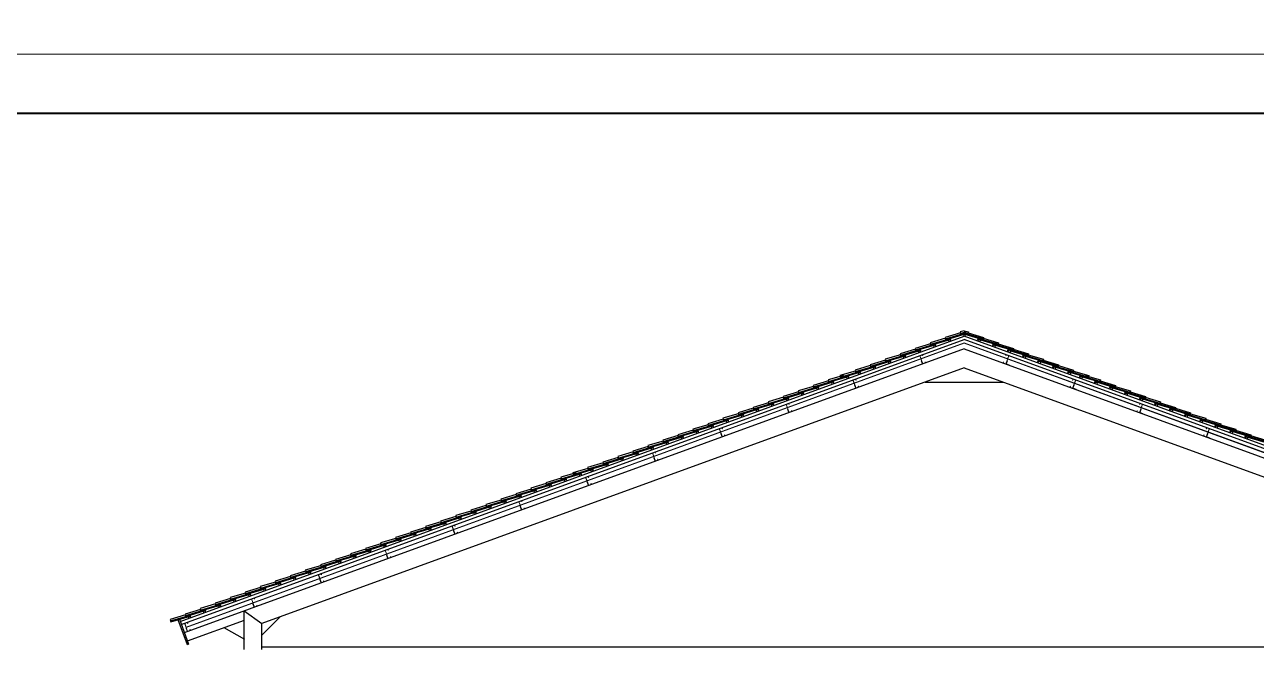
# Model space of a CAD drawing. Header units: inches. Extents: x 249 to 1192, y -18 to 440.
# Drawn here: x 691.68 to 712.46, y 215.46 to 225.99 of the extents above; entities that cross this region are included whole.
import ezdxf
from ezdxf.enums import TextEntityAlignment as Align

# ---------------------------------------------------------------- set-up
doc = ezdxf.new("R2010")
doc.units = ezdxf.units.IN
doc.header["$MEASUREMENT"] = 0
doc.layers.add('ATAP', color=123, linetype='Continuous')
doc.layers.add('KUDA-KUDA', color=165, linetype='Continuous')
for name, color, linetype, lineweight in [('BESI', 201, 'Continuous', 0), ('GRS KOP', 1, 'Continuous', 40), ('KOP', 7, 'Continuous', 20)]:
    doc.layers.add(name, color=color, linetype=linetype, lineweight=lineweight)
doc.styles.get("Standard").update_dxf_attribs({"font": 'arial.ttf'})

# ---------------------------------------------------------------- blocks, each defined once
blk = doc.blocks.new('KOP-ARS')
at = {"layer": 'GRS KOP'}
blk.add_line((83, 54), (1, 54), dxfattribs=at)
at = {"layer": 'KOP'}
blk.add_lwpolyline([(0, 0), (84, 0), (84, 55), (0, 55)], close=True, dxfattribs=at)
for tag, height, p in [('SUKMA', 0.2, (78, 9.9)), ('1:100', 0.25, (81.3, 5.5)), ('1:100', 0.25, (81.3, 4.9)), ('1:100', 0.25, (81.3, 4.3)), ('AR-01', 0.35, (78.15, 2.7)), ('10', 0.35, (81.3, 2.7)), ('2012', 0.35, (81.3, 1.7))]:
    blk.add_attdef(tag, text='', height=height, dxfattribs=at).set_placement(p, align=Align.MIDDLE)
for p in [(73.7, 5.325), (73.7, 4.725), (73.7, 4.125)]:
    blk.add_attdef('-', p, '', height=0.35, dxfattribs=at)
blk = doc.blocks.new('POTONGAN CC')
at = {"layer": 'ATAP'}
for p, q in [((707.216, 220.687), (707.531, 220.781)), ((707.47, 220.779), (707.531, 220.798)), ((707.593, 220.779), (707.531, 220.798)), ((707.847, 220.687), (707.531, 220.781)), ((706.455, 220.41), (706.791, 220.511)), ((706.709, 220.502), (707.044, 220.603)), ((706.963, 220.595), (707.298, 220.695)), ((708.1, 220.595), (707.765, 220.695)), ((708.354, 220.502), (708.019, 220.603)), ((708.608, 220.41), (708.272, 220.511)), ((705.948, 220.226), (706.283, 220.327)), ((706.202, 220.318), (706.537, 220.418)), ((708.861, 220.318), (708.526, 220.418)), ((709.115, 220.226), (708.78, 220.327)), ((705.44, 220.042), (705.776, 220.142)), ((705.694, 220.134), (706.029, 220.234)), ((709.369, 220.134), (709.033, 220.234)), ((709.622, 220.042), (709.287, 220.142)), ((704.735, 219.784), (705.07, 219.885)), ((704.988, 219.876), (705.323, 219.977)), ((705.242, 219.969), (705.577, 220.069)), ((709.821, 219.969), (709.486, 220.069)), ((710.075, 219.876), (709.739, 219.977)), ((710.328, 219.784), (709.993, 219.885)), ((704.227, 219.599), (704.563, 219.7)), ((704.481, 219.692), (704.816, 219.792)), ((710.582, 219.692), (710.247, 219.792)), ((710.836, 219.599), (710.5, 219.7)), ((703.72, 219.415), (704.055, 219.515)), ((703.974, 219.507), (704.309, 219.607)), ((711.089, 219.507), (710.754, 219.607)), ((711.343, 219.415), (711.007, 219.515)), ((703.213, 219.23), (703.548, 219.331)), ((703.466, 219.322), (703.802, 219.423)), ((711.596, 219.322), (711.261, 219.423)), ((711.85, 219.23), (711.515, 219.331)), ((702.452, 218.953), (702.787, 219.054)), ((702.706, 219.046), (703.041, 219.146)), ((702.959, 219.138), (703.295, 219.238)), ((712.104, 219.138), (711.768, 219.238)), ((712.357, 219.046), (712.022, 219.146)), ((712.611, 218.953), (712.276, 219.054)), ((701.945, 218.769), (702.28, 218.869)), ((702.198, 218.861), (702.534, 218.961)), ((701.437, 218.585), (701.772, 218.685)), ((701.691, 218.676), (702.026, 218.777)), ((700.731, 218.327), (701.067, 218.427)), ((700.93, 218.401), (701.265, 218.501)), ((701.184, 218.492), (701.519, 218.592)), ((700.224, 218.142), (700.559, 218.243)), ((700.478, 218.235), (700.813, 218.335)), ((699.717, 217.958), (700.052, 218.058)), ((699.97, 218.05), (700.306, 218.151)), ((700.224, 218.142), (700.441, 218.207)), ((699.209, 217.773), (699.545, 217.874)), ((699.463, 217.866), (699.798, 217.966)), ((698.449, 217.496), (698.784, 217.597)), ((698.702, 217.589), (699.038, 217.689)), ((698.956, 217.681), (699.291, 217.781)), ((697.941, 217.312), (698.277, 217.412)), ((698.195, 217.404), (698.53, 217.504)), ((697.434, 217.127), (697.769, 217.227)), ((697.688, 217.219), (698.023, 217.32)), ((696.927, 216.943), (697.262, 217.043)), ((697.181, 217.035), (697.516, 217.135)), ((696.166, 216.667), (696.501, 216.767)), ((696.419, 216.759), (696.755, 216.859)), ((696.673, 216.851), (697.008, 216.951)), ((695.659, 216.482), (695.994, 216.582)), ((695.912, 216.574), (696.247, 216.675)), ((695.151, 216.297), (695.487, 216.397)), ((695.405, 216.389), (695.74, 216.49)), ((694.644, 216.112), (694.979, 216.213)), ((694.898, 216.204), (695.233, 216.304)), ((694.137, 215.927), (694.472, 216.027)), ((694.391, 216.02), (694.726, 216.12))]:
    blk.add_line(p, q, dxfattribs=at)
for points in [[(694.301, 215.917), (707.531, 220.732)], [(707.467, 220.788), (707.209, 220.711), (707.22, 220.673), (707.531, 220.766)], [(707.531, 220.824), (707.463, 220.803), (707.474, 220.765), (707.531, 220.782)], [(707.531, 220.764), (707.516, 220.759), (707.522, 220.729)], [(707.531, 220.824), (707.6, 220.803), (707.589, 220.765), (707.531, 220.782)], [(707.596, 220.788), (707.854, 220.711), (707.842, 220.673), (707.531, 220.766)], [(707.531, 220.764), (707.547, 220.759), (707.541, 220.729)], [(720.762, 215.917), (707.531, 220.732)], [(694.318, 215.869), (707.531, 220.678)], [(706.706, 220.511), (706.448, 220.434), (706.46, 220.396), (706.785, 220.493), (706.788, 220.484), (706.798, 220.487), (706.791, 220.511)], [(706.96, 220.604), (706.702, 220.526), (706.713, 220.488), (707.039, 220.586), (707.042, 220.576), (707.051, 220.579), (707.044, 220.603)], [(707.214, 220.696), (706.955, 220.619), (706.967, 220.58), (707.293, 220.678), (707.295, 220.668), (707.305, 220.671), (707.298, 220.695)], [(707.052, 220.558), (707.037, 220.584), (707.009, 220.574), (707.015, 220.544)], [(707.306, 220.65), (707.291, 220.676), (707.263, 220.666), (707.268, 220.636)], [(720.744, 215.869), (707.531, 220.678)], [(707.757, 220.65), (707.772, 220.676), (707.8, 220.666), (707.795, 220.636)], [(707.849, 220.696), (708.107, 220.619), (708.096, 220.58), (707.77, 220.678), (707.767, 220.668), (707.758, 220.671), (707.765, 220.695)], [(708.103, 220.604), (708.361, 220.526), (708.35, 220.488), (708.024, 220.586), (708.021, 220.576), (708.011, 220.579), (708.019, 220.603)], [(708.011, 220.558), (708.026, 220.584), (708.054, 220.574), (708.048, 220.544)], [(708.357, 220.511), (708.615, 220.434), (708.603, 220.396), (708.277, 220.493), (708.275, 220.484), (708.265, 220.487), (708.272, 220.511)], [(706.199, 220.327), (705.941, 220.249), (705.952, 220.211), (706.278, 220.308), (706.281, 220.299), (706.29, 220.302), (706.283, 220.326)], [(706.453, 220.419), (706.195, 220.342), (706.206, 220.304), (706.532, 220.401), (706.535, 220.391), (706.544, 220.394), (706.537, 220.418)], [(706.291, 220.281), (706.276, 220.308), (706.248, 220.298), (706.253, 220.268)], [(706.545, 220.373), (706.53, 220.4), (706.502, 220.389), (706.507, 220.359)], [(706.798, 220.465), (706.783, 220.492), (706.755, 220.482), (706.761, 220.452)], [(708.264, 220.465), (708.279, 220.492), (708.308, 220.482), (708.302, 220.452)], [(708.518, 220.373), (708.533, 220.4), (708.561, 220.389), (708.556, 220.359)], [(708.61, 220.419), (708.868, 220.342), (708.857, 220.304), (708.531, 220.401), (708.528, 220.391), (708.519, 220.394), (708.526, 220.418)], [(708.864, 220.327), (709.122, 220.249), (709.111, 220.211), (708.785, 220.308), (708.782, 220.299), (708.772, 220.302), (708.78, 220.326)], [(708.772, 220.281), (708.787, 220.308), (708.815, 220.298), (708.81, 220.268)], [(705.691, 220.143), (705.433, 220.066), (705.445, 220.028), (705.77, 220.125), (705.773, 220.116), (705.783, 220.118), (705.776, 220.142)], [(705.945, 220.235), (705.687, 220.158), (705.698, 220.119), (706.024, 220.217), (706.027, 220.207), (706.037, 220.21), (706.029, 220.234)], [(705.784, 220.097), (705.769, 220.124), (705.74, 220.113), (705.746, 220.084)], [(706.037, 220.189), (706.022, 220.215), (705.994, 220.205), (706, 220.175)], [(709.025, 220.189), (709.04, 220.215), (709.069, 220.205), (709.063, 220.175)], [(709.118, 220.235), (709.376, 220.158), (709.364, 220.119), (709.039, 220.217), (709.036, 220.207), (709.026, 220.21), (709.033, 220.234)], [(709.279, 220.097), (709.294, 220.124), (709.322, 220.113), (709.317, 220.084)], [(709.371, 220.143), (709.63, 220.066), (709.618, 220.028), (709.292, 220.125), (709.29, 220.116), (709.28, 220.118), (709.287, 220.142)], [(704.986, 219.885), (704.727, 219.808), (704.739, 219.77), (705.065, 219.867), (705.067, 219.858), (705.077, 219.861), (705.07, 219.885)], [(705.239, 219.978), (704.981, 219.9), (704.992, 219.862), (705.318, 219.96), (705.321, 219.95), (705.331, 219.953), (705.323, 219.977)], [(705.493, 220.07), (705.235, 219.993), (705.246, 219.954), (705.572, 220.052), (705.575, 220.042), (705.584, 220.045), (705.577, 220.069)], [(705.331, 219.932), (705.316, 219.958), (705.288, 219.948), (705.294, 219.918)], [(705.587, 220.025), (705.572, 220.052), (705.544, 220.042), (705.549, 220.012)], [(709.476, 220.025), (709.491, 220.052), (709.519, 220.042), (709.514, 220.012)], [(709.57, 220.07), (709.828, 219.993), (709.817, 219.954), (709.491, 220.052), (709.488, 220.042), (709.479, 220.045), (709.486, 220.069)], [(709.824, 219.978), (710.082, 219.9), (710.07, 219.862), (709.745, 219.96), (709.742, 219.95), (709.732, 219.953), (709.739, 219.977)], [(709.732, 219.932), (709.747, 219.958), (709.775, 219.948), (709.769, 219.918)], [(710.077, 219.885), (710.335, 219.808), (710.324, 219.77), (709.998, 219.867), (709.995, 219.858), (709.986, 219.861), (709.993, 219.885)], [(704.478, 219.701), (704.22, 219.623), (704.232, 219.585), (704.557, 219.683), (704.56, 219.673), (704.57, 219.676), (704.563, 219.7)], [(704.732, 219.793), (704.474, 219.716), (704.485, 219.677), (704.811, 219.775), (704.814, 219.765), (704.823, 219.768), (704.816, 219.792)], [(704.57, 219.655), (704.555, 219.681), (704.527, 219.671), (704.533, 219.641)], [(704.824, 219.747), (704.809, 219.773), (704.781, 219.763), (704.787, 219.733)], [(705.078, 219.839), (705.063, 219.866), (705.035, 219.856), (705.04, 219.826)], [(709.985, 219.839), (710, 219.866), (710.028, 219.856), (710.023, 219.826)], [(710.331, 219.793), (710.589, 219.716), (710.578, 219.677), (710.252, 219.775), (710.249, 219.765), (710.239, 219.768), (710.247, 219.792)], [(710.239, 219.747), (710.254, 219.773), (710.282, 219.763), (710.276, 219.733)], [(710.492, 219.655), (710.507, 219.681), (710.536, 219.671), (710.53, 219.641)], [(710.585, 219.701), (710.843, 219.623), (710.831, 219.585), (710.505, 219.683), (710.503, 219.673), (710.493, 219.676), (710.5, 219.7)], [(703.971, 219.516), (703.713, 219.439), (703.724, 219.4), (704.05, 219.498), (704.053, 219.488), (704.063, 219.491), (704.055, 219.515)], [(704.225, 219.608), (703.967, 219.531), (703.978, 219.493), (704.304, 219.59), (704.307, 219.581), (704.316, 219.584), (704.309, 219.607)], [(704.063, 219.47), (704.048, 219.496), (704.02, 219.486), (704.026, 219.456)], [(704.317, 219.562), (704.302, 219.589), (704.274, 219.578), (704.279, 219.549)], [(710.746, 219.562), (710.761, 219.589), (710.789, 219.578), (710.784, 219.549)], [(710.838, 219.608), (711.096, 219.531), (711.085, 219.493), (710.759, 219.59), (710.756, 219.581), (710.747, 219.584), (710.754, 219.607)], [(711.092, 219.516), (711.35, 219.439), (711.338, 219.4), (711.013, 219.498), (711.01, 219.488), (711, 219.491), (711.007, 219.515)], [(711, 219.47), (711.015, 219.496), (711.043, 219.486), (711.037, 219.456)], [(703.464, 219.331), (703.206, 219.254), (703.217, 219.216), (703.543, 219.313), (703.546, 219.304), (703.555, 219.307), (703.548, 219.331)], [(703.717, 219.424), (703.459, 219.346), (703.471, 219.308), (703.796, 219.406), (703.799, 219.396), (703.809, 219.399), (703.802, 219.423)], [(703.556, 219.285), (703.541, 219.312), (703.513, 219.302), (703.518, 219.272)], [(703.81, 219.378), (703.795, 219.404), (703.766, 219.394), (703.772, 219.364)], [(711.253, 219.378), (711.268, 219.404), (711.296, 219.394), (711.291, 219.364)], [(711.345, 219.424), (711.604, 219.346), (711.592, 219.308), (711.266, 219.406), (711.263, 219.396), (711.254, 219.399), (711.261, 219.423)], [(711.507, 219.285), (711.522, 219.312), (711.55, 219.302), (711.544, 219.272)], [(711.599, 219.331), (711.857, 219.254), (711.846, 219.216), (711.52, 219.313), (711.517, 219.304), (711.508, 219.307), (711.515, 219.331)], [(702.703, 219.054), (702.445, 218.977), (702.456, 218.939), (702.782, 219.036), (702.785, 219.027), (702.794, 219.03), (702.787, 219.054)], [(702.957, 219.147), (702.698, 219.07), (702.71, 219.031), (703.036, 219.129), (703.038, 219.119), (703.048, 219.122), (703.041, 219.146)], [(703.21, 219.239), (702.952, 219.162), (702.964, 219.123), (703.289, 219.221), (703.292, 219.211), (703.302, 219.214), (703.295, 219.238)], [(703.049, 219.101), (703.034, 219.127), (703.006, 219.117), (703.011, 219.087)], [(703.302, 219.193), (703.287, 219.22), (703.259, 219.209), (703.265, 219.179)], [(711.76, 219.193), (711.775, 219.22), (711.804, 219.209), (711.798, 219.179)], [(711.853, 219.239), (712.111, 219.162), (712.099, 219.123), (711.774, 219.221), (711.771, 219.211), (711.761, 219.214), (711.768, 219.238)], [(712.014, 219.101), (712.029, 219.127), (712.057, 219.117), (712.052, 219.087)], [(712.106, 219.147), (712.364, 219.07), (712.353, 219.031), (712.027, 219.129), (712.024, 219.119), (712.015, 219.122), (712.022, 219.146)], [(712.36, 219.054), (712.618, 218.977), (712.607, 218.939), (712.281, 219.036), (712.278, 219.027), (712.268, 219.03), (712.276, 219.054)], [(702.196, 218.87), (701.938, 218.793), (701.949, 218.754), (702.275, 218.852), (702.278, 218.842), (702.287, 218.845), (702.28, 218.869)], [(702.449, 218.962), (702.191, 218.885), (702.203, 218.847), (702.528, 218.944), (702.531, 218.934), (702.541, 218.937), (702.534, 218.961)], [(702.288, 218.824), (702.273, 218.85), (702.245, 218.84), (702.25, 218.81)], [(702.542, 218.916), (702.527, 218.943), (702.498, 218.932), (702.504, 218.902)], [(702.795, 219.008), (702.78, 219.035), (702.752, 219.025), (702.758, 218.995)], [(712.268, 219.008), (712.283, 219.035), (712.311, 219.025), (712.305, 218.995)], [(701.688, 218.685), (701.43, 218.608), (701.442, 218.569), (701.767, 218.667), (701.77, 218.657), (701.78, 218.66), (701.773, 218.684)], [(701.942, 218.778), (701.684, 218.7), (701.695, 218.662), (702.021, 218.759), (702.024, 218.75), (702.034, 218.753), (702.026, 218.777)], [(701.78, 218.64), (701.765, 218.666), (701.737, 218.656), (701.743, 218.626)], [(702.034, 218.732), (702.019, 218.758), (701.991, 218.748), (701.997, 218.718)], [(700.982, 218.428), (700.724, 218.351), (700.736, 218.313), (701.061, 218.41), (701.064, 218.401), (701.074, 218.404), (701.067, 218.427)], [(701.181, 218.502), (700.923, 218.424), (700.934, 218.386), (701.26, 218.484), (701.263, 218.474), (701.272, 218.477), (701.265, 218.501)], [(701.435, 218.593), (701.176, 218.516), (701.188, 218.478), (701.514, 218.575), (701.517, 218.566), (701.526, 218.569), (701.519, 218.592)], [(701.273, 218.456), (701.258, 218.482), (701.23, 218.472), (701.235, 218.442)], [(701.527, 218.547), (701.512, 218.574), (701.484, 218.564), (701.489, 218.534)], [(700.475, 218.244), (700.217, 218.166), (700.228, 218.128), (700.45, 218.194)], [(700.475, 218.244), (700.217, 218.166), (700.228, 218.128), (700.554, 218.226), (700.557, 218.216), (700.566, 218.219), (700.559, 218.243)], [(700.729, 218.336), (700.47, 218.259), (700.482, 218.22), (700.808, 218.318), (700.81, 218.308), (700.82, 218.311), (700.813, 218.335)], [(700.567, 218.198), (700.552, 218.224), (700.524, 218.214), (700.53, 218.184)], [(700.821, 218.29), (700.806, 218.316), (700.778, 218.306), (700.783, 218.276)], [(701.074, 218.382), (701.059, 218.409), (701.031, 218.398), (701.037, 218.369)], [(699.968, 218.059), (699.71, 217.982), (699.721, 217.943), (700.047, 218.041), (700.05, 218.031), (700.059, 218.034), (700.052, 218.058)], [(700.221, 218.151), (699.963, 218.074), (699.975, 218.036), (700.3, 218.133), (700.303, 218.124), (700.313, 218.127), (700.306, 218.151)], [(700.06, 218.013), (700.045, 218.04), (700.017, 218.029), (700.022, 217.999)], [(700.314, 218.105), (700.299, 218.132), (700.27, 218.122), (700.276, 218.092)], [(699.46, 217.874), (699.202, 217.797), (699.214, 217.759), (699.54, 217.856), (699.542, 217.847), (699.552, 217.85), (699.545, 217.874)], [(699.714, 217.967), (699.456, 217.89), (699.467, 217.851), (699.793, 217.949), (699.796, 217.939), (699.806, 217.942), (699.798, 217.966)], [(699.553, 217.828), (699.538, 217.855), (699.509, 217.845), (699.515, 217.815)], [(699.806, 217.921), (699.791, 217.947), (699.763, 217.937), (699.769, 217.907)], [(698.7, 217.598), (698.441, 217.52), (698.453, 217.482), (698.779, 217.579), (698.782, 217.57), (698.791, 217.573), (698.784, 217.597)], [(698.953, 217.69), (698.695, 217.613), (698.707, 217.574), (699.032, 217.672), (699.035, 217.662), (699.045, 217.665), (699.038, 217.689)], [(699.207, 217.782), (698.949, 217.705), (698.96, 217.667), (699.286, 217.764), (699.289, 217.754), (699.298, 217.757), (699.291, 217.781)], [(699.045, 217.644), (699.03, 217.67), (699.002, 217.66), (699.008, 217.63)], [(699.299, 217.736), (699.284, 217.763), (699.256, 217.752), (699.261, 217.722)], [(698.192, 217.413), (697.934, 217.336), (697.946, 217.297), (698.271, 217.395), (698.274, 217.385), (698.284, 217.388), (698.277, 217.412)], [(698.446, 217.505), (698.188, 217.428), (698.199, 217.39), (698.525, 217.487), (698.528, 217.478), (698.537, 217.48), (698.53, 217.504)], [(698.285, 217.367), (698.27, 217.393), (698.241, 217.383), (698.247, 217.353)], [(698.538, 217.459), (698.523, 217.486), (698.495, 217.475), (698.501, 217.446)], [(698.792, 217.552), (698.777, 217.578), (698.749, 217.568), (698.754, 217.538)], [(697.685, 217.228), (697.427, 217.151), (697.438, 217.113), (697.764, 217.21), (697.767, 217.201), (697.777, 217.203), (697.769, 217.227)], [(697.939, 217.321), (697.681, 217.243), (697.692, 217.205), (698.018, 217.303), (698.021, 217.293), (698.03, 217.296), (698.023, 217.32)], [(697.777, 217.182), (697.762, 217.209), (697.734, 217.198), (697.74, 217.169)], [(698.031, 217.275), (698.016, 217.301), (697.988, 217.291), (697.993, 217.261)], [(697.178, 217.043), (696.92, 216.966), (696.931, 216.928), (697.257, 217.025), (697.26, 217.016), (697.269, 217.019), (697.262, 217.043)], [(697.432, 217.136), (697.173, 217.059), (697.185, 217.02), (697.511, 217.118), (697.513, 217.108), (697.523, 217.111), (697.516, 217.135)], [(697.27, 216.998), (697.255, 217.025), (697.227, 217.014), (697.232, 216.985)], [(697.524, 217.09), (697.509, 217.116), (697.481, 217.106), (697.486, 217.076)], [(696.417, 216.768), (696.158, 216.691), (696.17, 216.653), (696.496, 216.75), (696.498, 216.741), (696.508, 216.744), (696.501, 216.767)], [(696.67, 216.86), (696.412, 216.783), (696.424, 216.745), (696.749, 216.842), (696.752, 216.832), (696.762, 216.835), (696.755, 216.859)], [(696.924, 216.952), (696.666, 216.875), (696.677, 216.836), (697.003, 216.934), (697.006, 216.924), (697.016, 216.927), (697.008, 216.951)], [(696.762, 216.814), (696.747, 216.841), (696.719, 216.83), (696.725, 216.8)], [(697.016, 216.906), (697.001, 216.932), (696.973, 216.922), (696.979, 216.892)], [(695.909, 216.583), (695.651, 216.506), (695.663, 216.467), (695.989, 216.565), (695.991, 216.555), (696.001, 216.558), (695.994, 216.582)], [(696.163, 216.676), (695.905, 216.598), (695.916, 216.56), (696.242, 216.658), (696.245, 216.648), (696.254, 216.651), (696.247, 216.675)], [(696.002, 216.537), (695.987, 216.564), (695.958, 216.553), (695.964, 216.523)], [(696.255, 216.63), (696.24, 216.656), (696.212, 216.646), (696.218, 216.616)], [(696.509, 216.722), (696.494, 216.749), (696.465, 216.739), (696.471, 216.709)], [(695.402, 216.398), (695.144, 216.321), (695.156, 216.282), (695.482, 216.38), (695.484, 216.37), (695.494, 216.373), (695.487, 216.397)], [(695.656, 216.49), (695.398, 216.413), (695.409, 216.375), (695.735, 216.472), (695.738, 216.463), (695.747, 216.466), (695.74, 216.49)], [(695.495, 216.352), (695.48, 216.378), (695.451, 216.368), (695.457, 216.338)], [(695.748, 216.444), (695.733, 216.471), (695.705, 216.461), (695.711, 216.431)], [(694.895, 216.214), (694.637, 216.136), (694.648, 216.098), (694.974, 216.195), (694.977, 216.186), (694.987, 216.189), (694.979, 216.213)], [(695.149, 216.305), (694.891, 216.228), (694.902, 216.19), (695.228, 216.287), (695.231, 216.278), (695.24, 216.28), (695.233, 216.304)], [(694.981, 216.166), (694.966, 216.193), (694.938, 216.183), (694.943, 216.153)], [(695.241, 216.259), (695.226, 216.286), (695.198, 216.275), (695.204, 216.245)], [(694.388, 216.028), (694.13, 215.951), (694.141, 215.913), (694.467, 216.01), (694.47, 216.001), (694.48, 216.003), (694.472, 216.027)], [(694.287, 215.956), (694.389, 215.674), (694.442, 215.534), (694.422, 215.526), (694.268, 215.949)], [(694.642, 216.121), (694.383, 216.044), (694.395, 216.005), (694.721, 216.103), (694.724, 216.093), (694.733, 216.096), (694.726, 216.12)], [(694.48, 215.982), (694.465, 216.009), (694.437, 215.998), (694.443, 215.969)], [(694.734, 216.075), (694.719, 216.101), (694.691, 216.091), (694.696, 216.061)], [(719.381, 215.485), (695.681, 215.485)]]:
    blk.add_lwpolyline(points, dxfattribs=at)
at = {"layer": 'BESI'}
for p, q in [((707.531, 220.621), (694.401, 215.824)), ((707.531, 220.613), (694.404, 215.816)), ((707.531, 220.621), (720.662, 215.824)), ((707.531, 220.613), (720.659, 215.816))]:
    blk.add_line(p, q, dxfattribs=at)
for points in [[(706.81, 220.319), (706.807, 220.318, 0.414214), (706.805, 220.314), (706.821, 220.269, -0.414214), (706.82, 220.265), (706.775, 220.249, 0.414214), (706.773, 220.245), (706.774, 220.242), (706.83, 220.263)], [(708.253, 220.319), (708.256, 220.318, -0.414214), (708.258, 220.314), (708.241, 220.269, 0.414214), (708.243, 220.265), (708.288, 220.249, -0.414214), (708.29, 220.245), (708.289, 220.242), (708.233, 220.263)], [(705.682, 219.909), (705.679, 219.908, 0.414214), (705.677, 219.904), (705.694, 219.859, -0.414214), (705.692, 219.855), (705.647, 219.839, 0.414214), (705.645, 219.835), (705.646, 219.832), (705.702, 219.852)], [(709.381, 219.909), (709.384, 219.908, -0.414214), (709.386, 219.904), (709.369, 219.859, 0.414214), (709.371, 219.855), (709.416, 219.839, -0.414214), (709.418, 219.835), (709.417, 219.832), (709.36, 219.852)], [(704.554, 219.498), (704.551, 219.497, 0.414214), (704.55, 219.494), (704.566, 219.448, -0.414214), (704.564, 219.445), (704.519, 219.428, 0.414214), (704.517, 219.424), (704.518, 219.421), (704.575, 219.442)], [(710.509, 219.498), (710.511, 219.497, -0.414214), (710.513, 219.494), (710.497, 219.448, 0.414214), (710.499, 219.445), (710.544, 219.428, -0.414214), (710.545, 219.424), (710.544, 219.421), (710.488, 219.442)], [(703.427, 219.088), (703.424, 219.087, 0.414214), (703.422, 219.083), (703.438, 219.038, -0.414214), (703.437, 219.034), (703.392, 219.018, 0.414214), (703.39, 219.014), (703.391, 219.011), (703.447, 219.032)], [(711.636, 219.088), (711.639, 219.087, -0.414214), (711.641, 219.083), (711.624, 219.038, 0.414214), (711.626, 219.034), (711.671, 219.018, -0.414214), (711.673, 219.014), (711.672, 219.011), (711.616, 219.032)], [(702.299, 218.678), (702.296, 218.677, 0.414214), (702.294, 218.673), (702.311, 218.628, -0.414214), (702.309, 218.624), (702.264, 218.607, 0.414214), (702.262, 218.604), (702.263, 218.601), (702.32, 218.621)], [(701.171, 218.267), (701.168, 218.266, 0.414214), (701.167, 218.262), (701.183, 218.217, -0.414214), (701.181, 218.213), (701.136, 218.197, 0.414214), (701.135, 218.193), (701.136, 218.19), (701.192, 218.211)], [(700.044, 217.857), (700.041, 217.856, 0.414214), (700.039, 217.852), (700.056, 217.807, -0.414214), (700.054, 217.803), (700.009, 217.787, 0.414214), (700.007, 217.783), (700.008, 217.78), (700.064, 217.8)], [(698.916, 217.447), (698.913, 217.445, 0.414214), (698.911, 217.442), (698.928, 217.397, -0.414214), (698.926, 217.393), (698.881, 217.376, 0.414214), (698.879, 217.372), (698.88, 217.37), (698.937, 217.39)], [(697.788, 217.036), (697.786, 217.035, 0.414214), (697.784, 217.031), (697.8, 216.986, -0.414214), (697.798, 216.982), (697.753, 216.966, 0.414214), (697.752, 216.962), (697.753, 216.959), (697.809, 216.98)], [(696.661, 216.626), (696.658, 216.625, 0.414214), (696.656, 216.621), (696.673, 216.576, -0.414214), (696.671, 216.572), (696.626, 216.555, 0.414214), (696.624, 216.552), (696.625, 216.549), (696.681, 216.569)], [(695.533, 216.215), (695.53, 216.214, 0.414214), (695.528, 216.21), (695.545, 216.165, -0.414214), (695.543, 216.161), (695.498, 216.145, 0.414214), (695.496, 216.141), (695.497, 216.138), (695.554, 216.159)], [(694.405, 215.805), (694.403, 215.804, 0.414214), (694.401, 215.8), (694.417, 215.755, -0.414214), (694.416, 215.751), (694.37, 215.735, 0.414214), (694.369, 215.731), (694.37, 215.728), (694.426, 215.749)]]:
    blk.add_lwpolyline(points, format="xyb", close=True, dxfattribs=at)
for points in [[(706.832, 220.402), (706.826, 220.421), (706.779, 220.404), (706.83, 220.263), (706.877, 220.28), (706.87, 220.299), (706.868, 220.298), (706.874, 220.281), (706.831, 220.266), (706.782, 220.402), (706.824, 220.418), (706.83, 220.401)], [(708.23, 220.402), (708.237, 220.421), (708.284, 220.404), (708.233, 220.263), (708.186, 220.28), (708.193, 220.299), (708.195, 220.298), (708.189, 220.281), (708.231, 220.266), (708.281, 220.402), (708.239, 220.418), (708.233, 220.401)], [(705.705, 219.992), (705.698, 220.011), (705.651, 219.993), (705.702, 219.852), (705.749, 219.87), (705.743, 219.888), (705.74, 219.888), (705.746, 219.871), (705.704, 219.855), (705.654, 219.992), (705.697, 220.008), (705.703, 219.991)], [(709.358, 219.992), (709.365, 220.011), (709.412, 219.993), (709.36, 219.852), (709.313, 219.87), (709.32, 219.888), (709.322, 219.888), (709.316, 219.871), (709.359, 219.855), (709.409, 219.992), (709.366, 220.008), (709.36, 219.991)], [(704.577, 219.581), (704.57, 219.6), (704.523, 219.583), (704.575, 219.442), (704.622, 219.459), (704.615, 219.478), (704.613, 219.477), (704.619, 219.461), (704.576, 219.445), (704.526, 219.582), (704.569, 219.597), (704.575, 219.581)], [(710.486, 219.581), (710.493, 219.6), (710.539, 219.583), (710.488, 219.442), (710.441, 219.459), (710.448, 219.478), (710.45, 219.477), (710.444, 219.461), (710.487, 219.445), (710.537, 219.582), (710.494, 219.597), (710.488, 219.581)], [(703.45, 219.171), (703.443, 219.19), (703.396, 219.173), (703.447, 219.032), (703.494, 219.049), (703.487, 219.068), (703.485, 219.067), (703.491, 219.05), (703.449, 219.035), (703.399, 219.171), (703.441, 219.187), (703.447, 219.17)], [(711.613, 219.171), (711.62, 219.19), (711.667, 219.173), (711.616, 219.032), (711.569, 219.049), (711.576, 219.068), (711.578, 219.067), (711.572, 219.05), (711.614, 219.035), (711.664, 219.171), (711.622, 219.187), (711.615, 219.17)], [(702.322, 218.761), (702.315, 218.779), (702.268, 218.762), (702.32, 218.621), (702.367, 218.638), (702.36, 218.657), (702.357, 218.656), (702.364, 218.64), (702.321, 218.624), (702.271, 218.761), (702.314, 218.776), (702.32, 218.76)], [(701.194, 218.35), (701.187, 218.369), (701.14, 218.352), (701.192, 218.211), (701.239, 218.228), (701.232, 218.247), (701.23, 218.246), (701.236, 218.229), (701.193, 218.214), (701.143, 218.35), (701.186, 218.366), (701.192, 218.349)], [(700.067, 217.94), (700.06, 217.959), (700.013, 217.941), (700.064, 217.8), (700.111, 217.818), (700.104, 217.836), (700.102, 217.836), (700.108, 217.819), (700.066, 217.803), (700.016, 217.94), (700.058, 217.956), (700.064, 217.939)], [(698.939, 217.529), (698.932, 217.548), (698.885, 217.531), (698.937, 217.39), (698.984, 217.407), (698.977, 217.426), (698.975, 217.425), (698.981, 217.409), (698.938, 217.393), (698.888, 217.53), (698.931, 217.545), (698.937, 217.529)], [(697.811, 217.119), (697.804, 217.138), (697.757, 217.121), (697.809, 216.98), (697.856, 216.997), (697.849, 217.016), (697.847, 217.015), (697.853, 216.998), (697.81, 216.983), (697.76, 217.119), (697.803, 217.135), (697.809, 217.118)], [(696.684, 216.709), (696.677, 216.727), (696.63, 216.71), (696.681, 216.569), (696.728, 216.587), (696.721, 216.605), (696.719, 216.605), (696.725, 216.588), (696.683, 216.572), (696.633, 216.709), (696.675, 216.724), (696.682, 216.708)], [(695.556, 216.298), (695.549, 216.317), (695.502, 216.3), (695.554, 216.159), (695.601, 216.176), (695.594, 216.195), (695.592, 216.194), (695.598, 216.177), (695.555, 216.162), (695.505, 216.298), (695.548, 216.314), (695.554, 216.297)], [(694.428, 215.888), (694.422, 215.907), (694.375, 215.889), (694.426, 215.749), (694.473, 215.766), (694.466, 215.785), (694.464, 215.784), (694.47, 215.767), (694.427, 215.752), (694.377, 215.888), (694.42, 215.904), (694.426, 215.887)]]:
    blk.add_lwpolyline(points, close=True, dxfattribs=at)
at = {"layer": 'KUDA-KUDA'}
for points in [[(707.531, 220.518), (694.37, 215.728)], [(707.531, 220.518), (720.693, 215.728)], [(707.531, 220.199), (695.681, 215.886)], [(707.531, 220.199), (719.381, 215.886)], [(706.87, 219.958), (708.193, 219.958)], [(695.381, 215.937), (694.421, 215.587)], [(695.381, 215.445), (695.381, 216.096)], [(695.381, 216.096), (695.681, 215.886)], [(695.681, 215.686), (695.996, 216.001)], [(695.389, 215.613), (695.042, 215.813)], [(695.681, 215.445), (695.681, 215.886)]]:
    blk.add_lwpolyline(points, dxfattribs=at)

msp = doc.modelspace()

# ---------------------------------------------------------------- block references
msp.add_blockref('POTONGAN CC', (0, 0))
at = {"layer": 'KOP'}
for p in [(669.2179, 225.4885), (669.2179, 170.4885)]:
    msp.add_blockref('KOP-ARS', p, dxfattribs=at)

doc.saveas('drawing.dxf')
